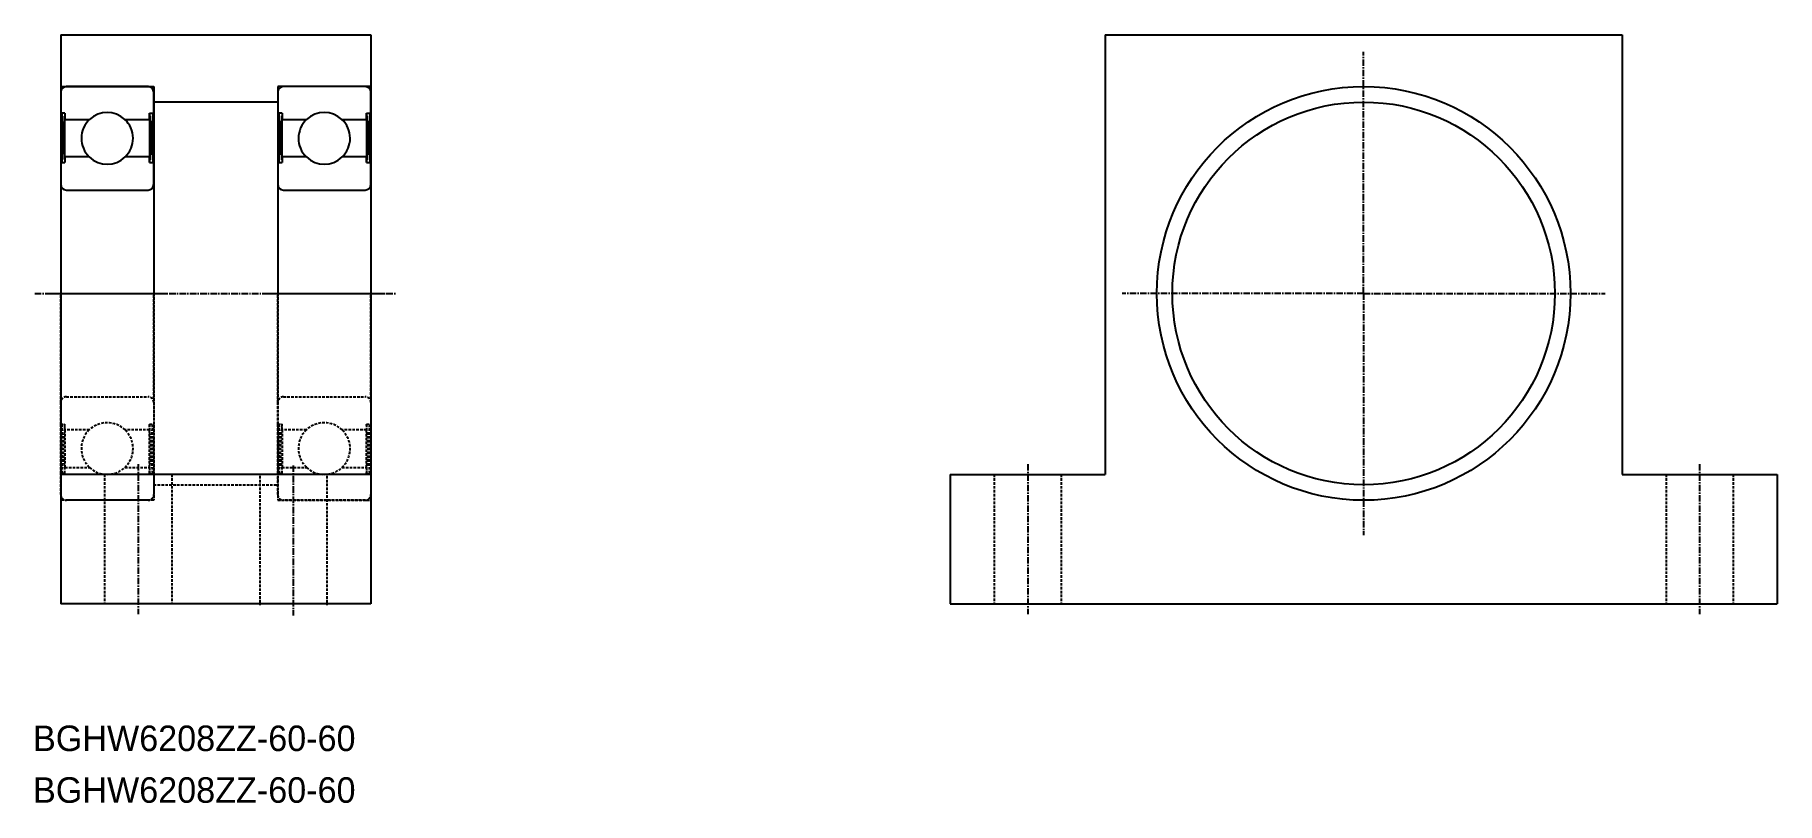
# Model space of a CAD drawing. Extents: x -194 to 143, y -116 to 32.
import ezdxf

# ---------------------------------------------------------------- set-up
doc = ezdxf.new("R2010")
doc.units = 0
doc.linetypes.add('CENTER', pattern=[2, 1.25, -0.25, 0.25, -0.25])
doc.linetypes.add('DASHED', pattern=[0.75, 0.5, -0.25])
doc.layers.get('0').update_dxf_attribs({"linetype": 'CONTINUOUS'})
doc.layers.add('CENTER', color=1, linetype='CENTER')

msp = doc.modelspace()

# ---------------------------------------------------------------- linework, layer by layer
at = {"color": 7, "linetype": 'CONTINUOUS'}
for p, q in [((-189.12, 32.47), (-189.12, 28.47)), ((-189.12, 32.47), (-129.12, 32.47)), ((-129.12, 32.47), (-129.12, -77.53)), ((12.96, 32.47), (112.96, 32.47)), ((12.96, 32.47), (12.96, -52.53)), ((112.96, 32.47), (112.96, -52.53)), ((-189.12, 28.47), (-189.12, -77.53)), ((-189.12, 22.47), (-171.12, 22.47)), ((-189.12, 21.37), (-189.12, 17.3)), ((-172.22, 22.47), (-188.02, 22.47)), ((-171.12, 22.47), (-171.12, -17.53)), ((-171.12, 17.3), (-171.12, 21.37)), ((-129.12, 22.47), (-147.12, 22.47)), ((-147.12, 22.47), (-147.12, -17.53)), ((-147.12, 21.37), (-147.12, 17.3)), ((-130.22, 22.47), (-146.02, 22.47)), ((-129.12, 17.3), (-129.12, 21.37)), ((-188.29, 17.3), (-189.12, 17.3)), ((-189.12, 17.3), (-189.12, 7.77)), ((-188.91, 7.77), (-188.91, 17.3)), ((-188.91, 17.3), (-188.29, 7.77)), ((-188.29, 17.3), (-188.91, 7.77)), ((-188.29, 17.3), (-188.29, 16.12)), ((-171.94, 16.12), (-171.94, 17.3)), ((-171.94, 17.3), (-171.12, 17.3)), ((-171.94, 17.3), (-171.32, 7.77)), ((-171.32, 17.3), (-171.94, 7.77)), ((-171.32, 17.3), (-171.32, 7.77)), ((-147.12, 19.47), (-171.12, 19.47)), ((-171.12, 17.3), (-171.12, 7.77)), ((-147.12, 17.3), (-147.12, 7.77)), ((-146.29, 17.3), (-147.12, 17.3)), ((-146.29, 17.3), (-146.91, 7.77)), ((-146.91, 17.3), (-146.29, 7.77)), ((-146.91, 7.77), (-146.91, 17.3)), ((-146.29, 17.3), (-146.29, 16.12)), ((-129.32, 17.3), (-129.94, 7.77)), ((-129.94, 17.3), (-129.32, 7.77)), ((-129.94, 17.3), (-129.12, 17.3)), ((-129.94, 16.12), (-129.94, 17.3)), ((-129.32, 17.3), (-129.32, 7.77)), ((-129.12, 17.3), (-129.12, 7.77)), ((-188.29, 16.12), (-183.53, 16.12)), ((-188.29, 8.87), (-188.29, 16.12)), ((-176.7, 16.12), (-171.94, 16.12)), ((-171.94, 16.12), (-171.94, 8.87)), ((-146.29, 8.87), (-146.29, 16.12)), ((-146.29, 16.12), (-141.53, 16.12)), ((-134.7, 16.12), (-129.94, 16.12)), ((-129.94, 16.12), (-129.94, 8.87)), ((-189.12, 7.77), (-189.12, 3.57)), ((-189.12, 7.77), (-188.29, 7.77)), ((-183.59, 8.87), (-188.29, 8.87)), ((-188.29, 8.87), (-188.29, 7.77)), ((-171.94, 8.87), (-176.65, 8.87)), ((-171.94, 7.77), (-171.94, 8.87)), ((-171.94, 7.77), (-171.12, 7.77)), ((-171.12, 3.57), (-171.12, 7.77)), ((-147.12, 7.77), (-146.29, 7.77)), ((-147.12, 7.77), (-147.12, 3.57)), ((-146.29, 8.87), (-146.29, 7.77)), ((-141.59, 8.87), (-146.29, 8.87)), ((-129.94, 8.87), (-134.65, 8.87)), ((-129.94, 7.77), (-129.94, 8.87)), ((-129.94, 7.77), (-129.12, 7.77)), ((-129.12, 3.57), (-129.12, 7.77)), ((-189.12, 3.57), (-189.12, -17.53)), ((-171.12, 3.57), (-171.12, -17.53)), ((-147.12, 3.57), (-147.12, -17.53)), ((-129.12, 3.57), (-129.12, -17.53)), ((-188.02, 2.47), (-172.22, 2.47)), ((-146.02, 2.47), (-130.22, 2.47)), ((-129.12, -52.53), (-189.12, -52.53)), ((-17.04, -52.53), (-17.04, -77.53)), ((-17.04, -52.53), (12.96, -52.53)), ((112.96, -52.53), (142.96, -52.53)), ((142.96, -52.53), (142.96, -77.53)), ((-129.12, -77.53), (-189.12, -77.53)), ((-17.04, -77.53), (142.96, -77.53))]:
    msp.add_line(p, q, dxfattribs=at)
at = {"color": 3, "linetype": 'DASHED'}
for p, q in [((-189.12, -38.63), (-189.12, -17.53)), ((-171.12, -17.53), (-171.12, -57.53)), ((-171.12, -38.63), (-171.12, -17.53)), ((-147.12, -17.53), (-147.12, -57.53)), ((-147.12, -38.63), (-147.12, -17.53)), ((-129.12, -38.63), (-129.12, -17.53)), ((-189.12, -42.83), (-189.12, -38.63)), ((-188.02, -37.53), (-172.22, -37.53)), ((-171.12, -38.63), (-171.12, -42.83)), ((-147.12, -42.83), (-147.12, -38.63)), ((-146.02, -37.53), (-130.22, -37.53)), ((-129.12, -38.63), (-129.12, -42.83)), ((-189.12, -52.35), (-189.12, -42.83)), ((-189.12, -42.83), (-188.29, -42.83)), ((-188.91, -42.83), (-188.91, -52.35)), ((-188.91, -52.35), (-188.29, -42.83)), ((-188.29, -52.35), (-188.91, -42.83)), ((-188.29, -43.93), (-188.29, -42.83)), ((-171.94, -42.83), (-171.94, -43.93)), ((-171.94, -42.83), (-171.12, -42.83)), ((-171.94, -52.35), (-171.32, -42.83)), ((-171.32, -52.35), (-171.94, -42.83)), ((-171.32, -52.35), (-171.32, -42.83)), ((-171.12, -52.35), (-171.12, -42.83)), ((-147.12, -42.83), (-146.29, -42.83)), ((-147.12, -52.35), (-147.12, -42.83)), ((-146.29, -52.35), (-146.91, -42.83)), ((-146.91, -52.35), (-146.29, -42.83)), ((-146.91, -42.83), (-146.91, -52.35)), ((-146.29, -43.93), (-146.29, -42.83)), ((-129.32, -52.35), (-129.94, -42.83)), ((-129.94, -52.35), (-129.32, -42.83)), ((-129.94, -42.83), (-129.12, -42.83)), ((-129.94, -42.83), (-129.94, -43.93)), ((-129.32, -52.35), (-129.32, -42.83)), ((-129.12, -52.35), (-129.12, -42.83)), ((-183.59, -43.93), (-188.29, -43.93)), ((-188.29, -43.93), (-188.29, -51.18)), ((-171.94, -43.93), (-176.65, -43.93)), ((-171.94, -51.18), (-171.94, -43.93)), ((-146.29, -43.93), (-146.29, -51.18)), ((-141.59, -43.93), (-146.29, -43.93)), ((-129.94, -43.93), (-134.65, -43.93)), ((-129.94, -51.18), (-129.94, -43.93)), ((-189.12, -56.43), (-189.12, -52.35)), ((-188.29, -52.35), (-189.12, -52.35)), ((-188.29, -51.18), (-183.53, -51.18)), ((-188.29, -52.35), (-188.29, -51.18)), ((-180.62, -52.53), (-180.62, -77.53)), ((-176.7, -51.18), (-171.94, -51.18)), ((-171.94, -51.18), (-171.94, -52.35)), ((-171.94, -52.35), (-171.12, -52.35)), ((-171.12, -52.35), (-171.12, -56.43)), ((-167.62, -52.53), (-167.62, -77.53)), ((-150.62, -52.81), (-150.62, -77.81)), ((-146.29, -52.35), (-147.12, -52.35)), ((-147.12, -56.43), (-147.12, -52.35)), ((-146.29, -52.35), (-146.29, -51.18)), ((-146.29, -51.18), (-141.53, -51.18)), ((-137.62, -52.81), (-137.62, -77.81)), ((-134.7, -51.18), (-129.94, -51.18)), ((-129.94, -51.18), (-129.94, -52.35)), ((-129.94, -52.35), (-129.12, -52.35)), ((-129.12, -52.35), (-129.12, -56.43)), ((-8.54, -52.53), (-8.54, -77.53)), ((4.46, -52.53), (4.46, -77.53)), ((121.46, -52.53), (121.46, -77.53)), ((134.46, -52.53), (134.46, -77.53)), ((-171.12, -54.53), (-147.12, -54.53)), ((-171.12, -57.53), (-189.12, -57.53)), ((-172.22, -57.53), (-188.02, -57.53)), ((-147.12, -57.53), (-129.12, -57.53)), ((-130.22, -57.53), (-146.02, -57.53))]:
    msp.add_line(p, q, dxfattribs=at)
at = {"color": 7, "linetype": 'CONTINUOUS'}
for radius in [40, 37]:
    msp.add_circle((62.96, -17.53), radius, dxfattribs=at)
for centre, radius, start, end in [((-188.02, 21.37), 1.1, 90, 180), ((-172.22, 21.37), 1.1, 0, 90), ((-146.02, 21.37), 1.1, 90, 180), ((-130.22, 21.37), 1.1, 0, 90), ((-180.12, 12.47), 5, 46.8864, 133.1136), ((-138.12, 12.47), 5, 46.8864, 133.1136), ((-180.12, 12.47), 5, 133.1136, 226.0545), ((-180.12, 12.47), 5, 313.9455, 46.8864), ((-138.12, 12.47), 5, 133.1136, 226.0545), ((-138.12, 12.47), 5, 313.9455, 46.8864), ((-180.12, 12.47), 5, 226.0545, 313.9455), ((-138.12, 12.47), 5, 226.0545, 313.9455), ((-188.02, 3.57), 1.1, 180, 270), ((-172.22, 3.57), 1.1, 270, 0), ((-146.02, 3.57), 1.1, 180, 270), ((-130.22, 3.57), 1.1, 270, 0)]:
    msp.add_arc(centre, radius, start, end, dxfattribs=at)
at = {"color": 3, "linetype": 'DASHED'}
for centre, radius, start, end in [((-188.02, -38.63), 1.1, 90, 180), ((-172.22, -38.63), 1.1, 0, 90), ((-146.02, -38.63), 1.1, 90, 180), ((-130.22, -38.63), 1.1, 0, 90), ((-180.12, -47.53), 5, 46.0545, 133.9455), ((-138.12, -47.53), 5, 46.0545, 133.9455), ((-180.12, -47.53), 5, 133.9455, 226.8864), ((-180.12, -47.53), 5, 313.1136, 46.0545), ((-138.12, -47.53), 5, 133.9455, 226.8864), ((-138.12, -47.53), 5, 313.1136, 46.0545), ((-180.12, -47.53), 5, 226.8864, 313.1136), ((-138.12, -47.53), 5, 226.8864, 313.1136), ((-188.02, -56.43), 1.1, 180, 270), ((-172.22, -56.43), 1.1, 270, 0), ((-146.02, -56.43), 1.1, 180, 270), ((-130.22, -56.43), 1.1, 270, 0)]:
    msp.add_arc(centre, radius, start, end, dxfattribs=at)
at = {"layer": 'CENTER', "color": 1, "linetype": 'CENTER'}
for p, q in [((62.96, -17.53), (62.96, 29.22)), ((-194.12, -17.53), (-124.12, -17.53)), ((-191.82, -17.53), (-168.42, -17.53)), ((-149.82, -17.53), (-126.42, -17.53)), ((62.96, -17.53), (16.21, -17.53)), ((62.96, -17.53), (62.96, -64.28)), ((62.96, -17.53), (109.71, -17.53)), ((-174.12, -50.53), (-174.12, -79.53)), ((-2.04, -50.53), (-2.04, -79.53)), ((127.96, -50.53), (127.96, -79.53)), ((-144.12, -50.81), (-144.12, -79.81))]:
    msp.add_line(p, q, dxfattribs=at)

# ---------------------------------------------------------------- texts
at = {"color": 7, "linetype": 'CONTINUOUS'}
for p in [(-194.47, -106.03), (-194.47, -116.03)]:
    msp.add_text('BGHW6208ZZ-60-60', height=4.9389, dxfattribs=at).set_placement(p)

doc.saveas('drawing.dxf')
